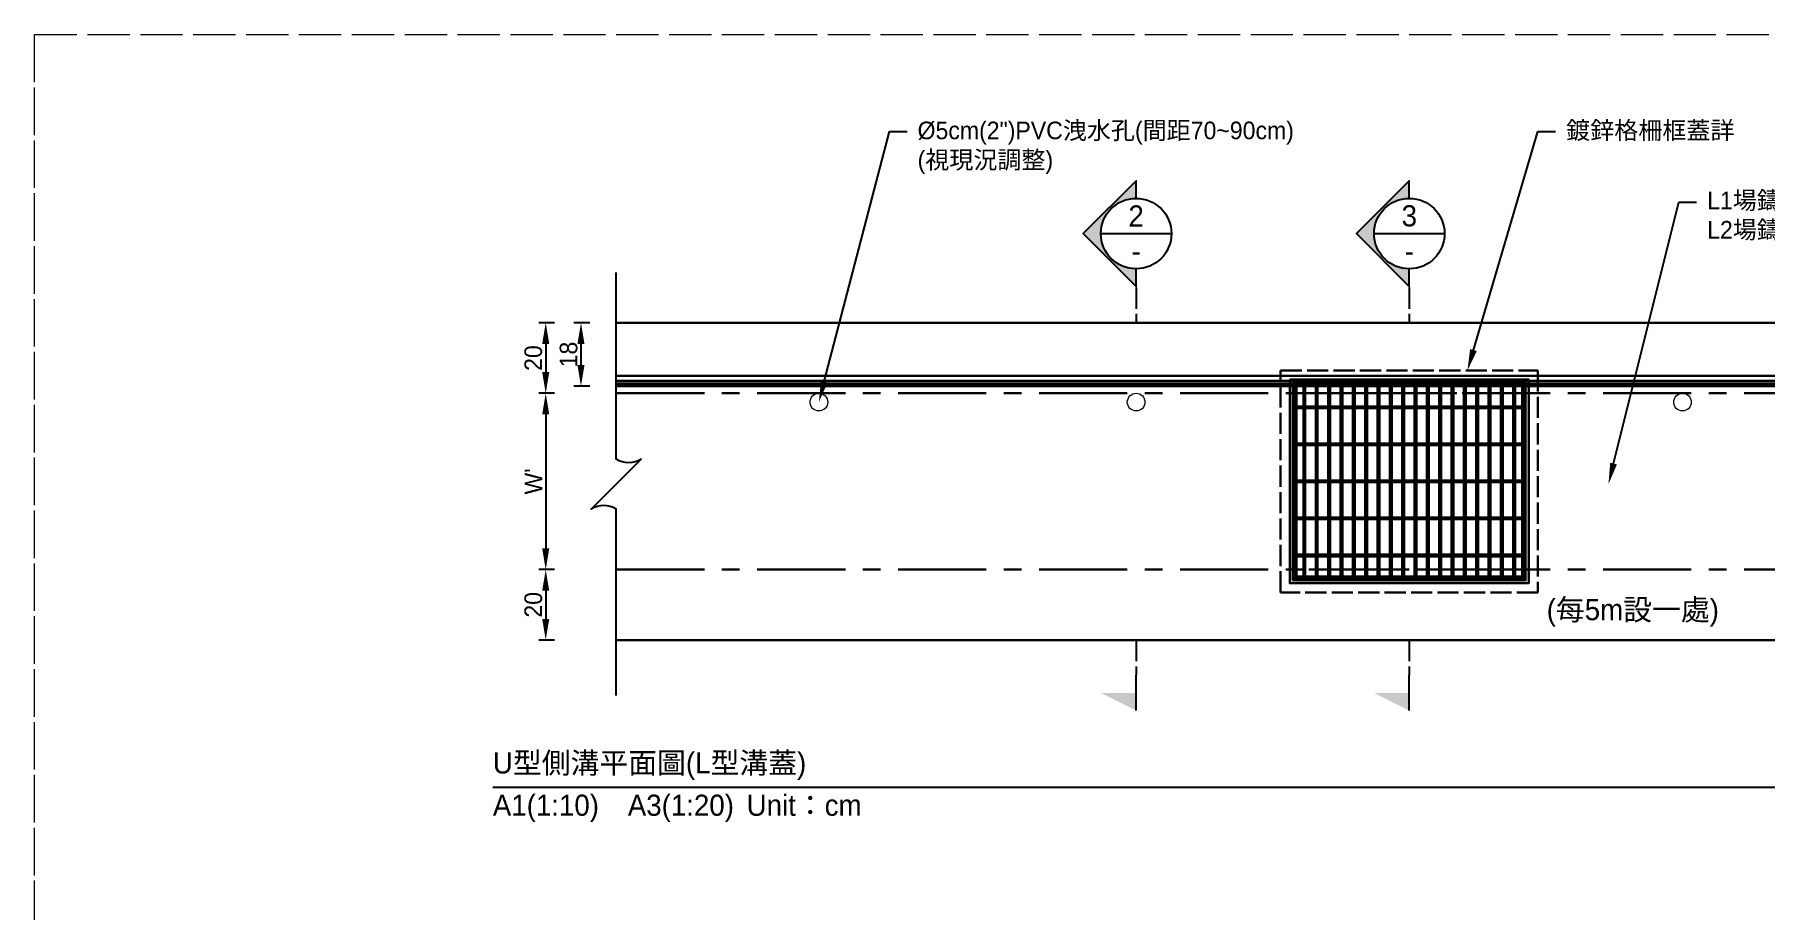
# Model space of a CAD drawing. Extents: x -8920 to 1950, y -2159 to 466.
# Drawn here: x -5780 to -5289, y -248.4 to 0 of the extents above; entities that cross this region are included whole.
import ezdxf
from ezdxf import colors
from ezdxf.entities.mleader import LeaderData, LeaderLine
from ezdxf.math import Vec2, Vec3

# ---------------------------------------------------------------- set-up
doc = ezdxf.new("R2010")
doc.units = 0
doc.header["$MEASUREMENT"] = 0
doc.linetypes.add('ACAD_ISO02W100', pattern=[15, 12, -3])
doc.linetypes.add('CENTERX2', pattern=[4, 2.5, -0.5, 0.5, -0.5])
doc.layers.add('一、4.基本-隱藏', color=9, linetype='ACAD_ISO02W100', lineweight=20, plot=False)
doc.layers.add('三、3.文字-註解文字', color=2, linetype='Continuous')
for name, color, linetype, lineweight in [('二、1.繪圖-既有設施', 8, 'Continuous', 20), ('二、2.繪圖-施作項目', 181, 'Continuous', 30), ('二、6.繪圖-其他施作項目', 35, 'Continuous', 30)]:
    doc.layers.add(name, color=color, linetype=linetype, lineweight=lineweight)
doc.styles.add('次圖名(詳圖)', font='MS PGothic.ttf', dxfattribs={"height": 6})
doc.styles.add('註解文字(詳圖)', font='MS PGothic.ttf', dxfattribs={"height": 5})
doc.dimstyles.new('註解文字(詳圖)', dxfattribs={"dimtxt": 5, "dimasz": 6, "dimexe": 2, "dimexo": 5, "dimgap": 1, "dimtad": 2, "dimzin": 0, "dimdsep": 46, "dimtxsty": '註解文字(詳圖)', "dimcen": 0.1, "dimclrd": 144, "dimclre": 144, "dimclrt": 256, "dimadec": 0, "dimazin": 0, "dimtfac": 1, "dimtofl": 0, "dimtmove": 0, "dimatfit": 3, "dimfxlon": 1, "dimtolj": 1, "dimtzin": 0, "dimlwd": -1, "dimlwe": -1, "dimarcsym": 1})
pattern_1 = [(45, (-6710.3608, 81.9043), (-2.65165, 2.65165), []), (45, (-6709.477, 81.9043), (-2.65165, 2.65165), []), (45, (-6708.593, 81.9043), (-2.65165, 2.65165), []), (45, (-6707.709, 81.9043), (-2.65165, 2.65165), [])]

# ---------------------------------------------------------------- blocks, each defined once
blk = doc.blocks.new('*D142')
at = {"layer": 'Defpoints', "color": 0, "transparency": 16777216}
for p in [(-5615, -81.75), (-5635, -101.75), (-5615, -101.75)]:
    blk.add_point(p, dxfattribs=at)
at = {"layer": '三、3.文字-註解文字', "color": 144, "transparency": 16777216}
for p, q in [((-5632.5, -81.75), (-5637, -81.75)), ((-5635, -87.75), (-5635, -95.75)), ((-5632.5, -101.75), (-5637, -101.75))]:
    blk.add_line(p, q, dxfattribs=at)
for points in [[(-5636, -87.75), (-5634, -87.75), (-5635, -81.75)], [(-5636, -95.75), (-5634, -95.75), (-5635, -101.75)]]:
    blk.add_solid(points, dxfattribs=at)
at = {"layer": '三、3.文字-註解文字', "transparency": 16777216, "insert": (-5638.5, -91.75), "char_height": 5, "attachment_point": 5, "rotation": 90, "style": '註解文字(詳圖)'}
blk.add_mtext('\\A1;20', dxfattribs=at)
blk = doc.blocks.new('*D143')
at = {"layer": 'Defpoints', "color": 0, "transparency": 16777216}
for p in [(-5615, -101.75), (-5635, -151.75), (-5615, -151.75)]:
    blk.add_point(p, dxfattribs=at)
at = {"layer": '三、3.文字-註解文字', "color": 144, "transparency": 16777216}
for p, q in [((-5632.5, -101.75), (-5637, -101.75)), ((-5635, -107.75), (-5635, -145.75)), ((-5632.5, -151.75), (-5637, -151.75))]:
    blk.add_line(p, q, dxfattribs=at)
for points in [[(-5636, -107.75), (-5634, -107.75), (-5635, -101.75)], [(-5636, -145.75), (-5634, -145.75), (-5635, -151.75)]]:
    blk.add_solid(points, dxfattribs=at)
at = {"layer": '三、3.文字-註解文字', "transparency": 16777216, "insert": (-5638.5, -126.75), "char_height": 5, "attachment_point": 5, "rotation": 90, "style": '註解文字(詳圖)'}
blk.add_mtext("\\A1;W'", dxfattribs=at)
blk = doc.blocks.new('*D144')
at = {"layer": 'Defpoints', "color": 0, "transparency": 16777216}
for p in [(-5615, -151.75), (-5635, -171.75), (-5615, -171.75)]:
    blk.add_point(p, dxfattribs=at)
at = {"layer": '三、3.文字-註解文字', "color": 144, "transparency": 16777216}
for p, q in [((-5632.5, -151.75), (-5637, -151.75)), ((-5635, -157.75), (-5635, -165.75)), ((-5632.5, -171.75), (-5637, -171.75))]:
    blk.add_line(p, q, dxfattribs=at)
for points in [[(-5636, -157.75), (-5634, -157.75), (-5635, -151.75)], [(-5636, -165.75), (-5634, -165.75), (-5635, -171.75)]]:
    blk.add_solid(points, dxfattribs=at)
at = {"layer": '三、3.文字-註解文字', "transparency": 16777216, "insert": (-5638.5, -161.75), "char_height": 5, "attachment_point": 5, "rotation": 90, "style": '註解文字(詳圖)'}
blk.add_mtext('\\A1;20', dxfattribs=at)
blk = doc.blocks.new('*D150')
at = {"layer": 'Defpoints', "color": 0, "transparency": 16777216}
for p in [(-5615, -81.75), (-5625, -99.75), (-5615, -99.75)]:
    blk.add_point(p, dxfattribs=at)
at = {"layer": '三、3.文字-註解文字', "color": 144, "transparency": 16777216}
for p, q in [((-5622.5, -81.75), (-5627, -81.75)), ((-5625, -87.75), (-5625, -93.75)), ((-5622.5, -99.75), (-5627, -99.75))]:
    blk.add_line(p, q, dxfattribs=at)
for points in [[(-5626, -87.75), (-5624, -87.75), (-5625, -81.75)], [(-5626, -93.75), (-5624, -93.75), (-5625, -99.75)]]:
    blk.add_solid(points, dxfattribs=at)
at = {"layer": '三、3.文字-註解文字', "transparency": 16777216, "insert": (-5628.5, -90.75), "char_height": 5, "attachment_point": 5, "rotation": 90, "style": '註解文字(詳圖)'}
blk.add_mtext('\\A1;18', dxfattribs=at)

msp = doc.modelspace()

# ---------------------------------------------------------------- hatches: boundary and pattern name
at = {"layer": '三、3.文字-註解文字'}
h = msp.add_hatch(color=256, dxfattribs=at)
h.dxf.hatch_style = 1
h.paths.add_polyline_path([(-5467.5, -41.443), (-5482.5, -56.443), (-5467.5, -71.443), (-5467.5, -66.443, -0.4142136), (-5477.5, -56.443, -0.4142136), (-5467.5, -46.443)])
h = msp.add_hatch(color=256, dxfattribs=at)
h.dxf.hatch_style = 1
h.paths.add_polyline_path([(-5390, -41.443), (-5405, -56.443), (-5390, -71.443), (-5390, -66.443, -0.4142136), (-5400, -56.443, -0.4142136), (-5390, -46.443)])
h = msp.add_hatch(color=256, dxfattribs=at)
h.dxf.hatch_style = 1
h.paths.add_polyline_path([(-5477.5, -186.75), (-5467.5, -191.75), (-5467.5, -186.75)])
h = msp.add_hatch(color=256, dxfattribs=at)
h.dxf.hatch_style = 1
h.paths.add_polyline_path([(-5400, -186.75), (-5390, -191.75), (-5390, -186.75)])
at = {"layer": '二、6.繪圖-其他施作項目'}
h = msp.add_hatch(color=256, dxfattribs=at)
h.dxf.hatch_style = 1
h.paths.add_polyline_path([(-5423.9, -155.65), (-5356.1, -155.65), (-5356.1, -97.85), (-5423.9, -97.85)])
h.paths.add_polyline_path([(-5423, -154.75), (-5357, -154.75), (-5357, -98.75), (-5423, -98.75)], flags=16)
h = msp.add_hatch(dxfattribs=at)
h.set_pattern_fill('ANSI34', color=256, scale=5)
h.set_pattern_definition(pattern_1)
h.paths.add_polyline_path([(-5358, -105.5), (-5422, -105.5), (-5422, -106), (-5358, -106)])
h = msp.add_hatch(dxfattribs=at)
h.set_pattern_fill('ANSI34', color=256, scale=5)
h.set_pattern_definition(pattern_1)
h.paths.add_polyline_path([(-5358, -116), (-5422, -116), (-5422, -116.5), (-5358, -116.5)])
h = msp.add_hatch(dxfattribs=at)
h.set_pattern_fill('ANSI34', color=256, scale=5)
h.set_pattern_definition(pattern_1)
h.paths.add_polyline_path([(-5358, -126.5), (-5422, -126.5), (-5422, -127), (-5358, -127)])
h = msp.add_hatch(dxfattribs=at)
h.set_pattern_fill('ANSI34', color=256, scale=5)
h.set_pattern_definition(pattern_1)
h.paths.add_polyline_path([(-5358, -137), (-5422, -137), (-5422, -137.5), (-5358, -137.5)])
h = msp.add_hatch(dxfattribs=at)
h.set_pattern_fill('ANSI34', color=256, scale=5)
h.set_pattern_definition(pattern_1)
h.paths.add_polyline_path([(-5358, -147.5), (-5422, -147.5), (-5422, -148), (-5358, -148)])

# ---------------------------------------------------------------- linework, layer by layer
at = {"layer": '一、4.基本-隱藏'}
for points in [[(-5780, 0), (-5000, 0), (-5000, -253.5), (-5780, -253.5)], [(-5780, 0), (-5000, 0), (-5000, -507), (-5780, -507)], [(-5780, 0), (-5000, 0), (-5000, -507), (-5780, -507)]]:
    msp.add_lwpolyline(points, close=True, dxfattribs=at)
at = {"layer": '三、3.文字-註解文字'}
for points in [[(-5467.5, -46.443), (-5467.5, -41.443), (-5482.5, -56.443), (-5467.5, -71.443), (-5467.5, -66.443)], [(-5390, -46.443), (-5390, -41.443), (-5405, -56.443), (-5390, -71.443), (-5390, -66.443)], [(-5477.5, -56.443), (-5457.5, -56.443)], [(-5400, -56.443), (-5380, -56.443)], [(-5467.5, -191.75), (-5467.5, -181.75)], [(-5390, -191.75), (-5390, -181.75)], [(-5650, -213.5), (-5130, -213.5)]]:
    msp.add_lwpolyline(points, dxfattribs=at)
msp.add_lwpolyline([(-5615, -187.5), (-5615, -134.571, 0.2828427), (-5622.071, -134.571), (-5607.929, -120.429, -0.2828427), (-5615, -120.429), (-5615, -67.5)], format="xyb", dxfattribs=at)
at = {"layer": '三、3.文字-註解文字', "linetype": 'ACAD_ISO02W100', "ltscale": 0.5}
for points in [[(-5467.5, -71.75), (-5467.5, -81.75)], [(-5390, -71.75), (-5390, -81.75)], [(-5467.5, -171.75), (-5467.5, -181.75)], [(-5390, -171.75), (-5390, -181.75)]]:
    msp.add_lwpolyline(points, dxfattribs=at)
at = {"layer": '三、3.文字-註解文字'}
for centre in [(-5467.5, -56.443), (-5390, -56.443)]:
    msp.add_circle(centre, 10, dxfattribs=at)
at = {"layer": '二、1.繪圖-既有設施'}
for centre in [(-5557.5, -104.25), (-5467.5, -104.25), (-5312.5, -104.25)]:
    msp.add_circle(centre, 2.5, dxfattribs=at)
at = {"layer": '二、2.繪圖-施作項目'}
for points in [[(-5615, -81.75), (-5165, -81.75)], [(-5615, -96.75), (-5165, -96.75)], [(-5615, -98.25), (-5165, -98.25)], [(-5615, -99), (-5165, -99)], [(-5615, -99.375), (-5165, -99.375)], [(-5615, -99.75), (-5165, -99.75)], [(-5615, -171.75), (-5165, -171.75)]]:
    msp.add_lwpolyline(points, dxfattribs=at)
at = {"layer": '二、2.繪圖-施作項目', "linetype": 'CENTERX2', "ltscale": 10}
for points in [[(-5615, -101.75), (-5165, -101.75)], [(-5615, -151.75), (-5165, -151.75)]]:
    msp.add_lwpolyline(points, dxfattribs=at)
at = {"layer": '二、6.繪圖-其他施作項目', "linetype": 'ACAD_ISO02W100', "ltscale": 0.5}
for points in [[(-5426.5, -95.25), (-5353.5, -95.25), (-5353.5, -158.25), (-5426.5, -158.25)], [(-5420, -101.75), (-5360, -101.75), (-5360, -151.75), (-5420, -151.75)]]:
    msp.add_lwpolyline(points, close=True, dxfattribs=at)
at = {"layer": '二、6.繪圖-其他施作項目'}
for points in [[(-5423.9, -97.85), (-5356.1, -97.85), (-5356.1, -155.65), (-5423.9, -155.65)], [(-5423, -98.75), (-5357, -98.75), (-5357, -154.75), (-5423, -154.75)], [(-5422.5, -99.25), (-5357.5, -99.25), (-5357.5, -154.25), (-5422.5, -154.25)]]:
    msp.add_lwpolyline(points, close=True, dxfattribs=at)
for points in [[(-5422.5, -99.25), (-5357.5, -99.25)], [(-5422.5, -99.25), (-5422.5, -154.25)], [(-5422, -99.25), (-5422, -154.25)], [(-5422, -99.75), (-5358, -99.75)], [(-5420, -99.75), (-5420, -105.5)], [(-5419.5, -99.75), (-5419.5, -105.5)], [(-5416.5, -99.75), (-5416.5, -105.5)], [(-5416, -99.75), (-5416, -105.5)], [(-5413, -99.75), (-5413, -105.5)], [(-5412.5, -99.75), (-5412.5, -105.5)], [(-5409.5, -99.75), (-5409.5, -105.5)], [(-5409, -99.75), (-5409, -105.5)], [(-5406, -99.75), (-5406, -105.5)], [(-5405.5, -99.75), (-5405.5, -105.5)], [(-5402.5, -99.75), (-5402.5, -105.5)], [(-5402, -99.75), (-5402, -105.5)], [(-5399, -99.75), (-5399, -105.5)], [(-5398.5, -99.75), (-5398.5, -105.5)], [(-5395.5, -99.75), (-5395.5, -105.5)], [(-5395, -99.75), (-5395, -105.5)], [(-5392, -99.75), (-5392, -105.5)], [(-5391.5, -99.75), (-5391.5, -105.5)], [(-5388.5, -99.75), (-5388.5, -105.5)], [(-5388, -99.75), (-5388, -105.5)], [(-5385, -99.75), (-5385, -105.5)], [(-5384.5, -99.75), (-5384.5, -105.5)], [(-5381.5, -99.75), (-5381.5, -105.5)], [(-5381, -99.75), (-5381, -105.5)], [(-5378, -99.75), (-5378, -105.5)], [(-5377.5, -99.75), (-5377.5, -105.5)], [(-5374.5, -99.75), (-5374.5, -105.5)], [(-5374, -99.75), (-5374, -105.5)], [(-5371, -99.75), (-5371, -105.5)], [(-5370.5, -99.75), (-5370.5, -105.5)], [(-5367.5, -99.75), (-5367.5, -105.5)], [(-5367, -99.75), (-5367, -105.5)], [(-5364, -99.75), (-5364, -105.5)], [(-5363.5, -99.75), (-5363.5, -105.5)], [(-5360.5, -99.75), (-5360.5, -105.5)], [(-5360, -99.75), (-5360, -105.5)], [(-5358, -99.25), (-5358, -154.25)], [(-5357.5, -99.25), (-5357.5, -154.25)], [(-5422, -105.5), (-5358, -105.5)], [(-5422, -106), (-5358, -106)], [(-5420, -106), (-5420, -116)], [(-5419.5, -106), (-5419.5, -116)], [(-5416.5, -106), (-5416.5, -116)], [(-5416, -106), (-5416, -116)], [(-5413, -106), (-5413, -116)], [(-5412.5, -106), (-5412.5, -116)], [(-5409.5, -106), (-5409.5, -116)], [(-5409, -106), (-5409, -116)], [(-5406, -106), (-5406, -116)], [(-5405.5, -106), (-5405.5, -116)], [(-5402.5, -106), (-5402.5, -116)], [(-5402, -106), (-5402, -116)], [(-5399, -106), (-5399, -116)], [(-5398.5, -106), (-5398.5, -116)], [(-5395.5, -106), (-5395.5, -116)], [(-5395, -106), (-5395, -116)], [(-5392, -106), (-5392, -116)], [(-5391.5, -106), (-5391.5, -116)], [(-5388.5, -106), (-5388.5, -116)], [(-5388, -106), (-5388, -116)], [(-5385, -106), (-5385, -116)], [(-5384.5, -106), (-5384.5, -116)], [(-5381.5, -106), (-5381.5, -116)], [(-5381, -106), (-5381, -116)], [(-5378, -106), (-5378, -116)], [(-5377.5, -106), (-5377.5, -116)], [(-5374.5, -106), (-5374.5, -116)], [(-5374, -106), (-5374, -116)], [(-5371, -106), (-5371, -116)], [(-5370.5, -106), (-5370.5, -116)], [(-5367.5, -106), (-5367.5, -116)], [(-5367, -106), (-5367, -116)], [(-5364, -106), (-5364, -116)], [(-5363.5, -106), (-5363.5, -116)], [(-5360.5, -106), (-5360.5, -116)], [(-5360, -106), (-5360, -116)], [(-5422, -116), (-5358, -116)], [(-5422, -116.5), (-5358, -116.5)], [(-5420, -116.5), (-5420, -126.5)], [(-5419.5, -116.5), (-5419.5, -126.5)], [(-5416.5, -116.5), (-5416.5, -126.5)], [(-5416, -116.5), (-5416, -126.5)], [(-5413, -116.5), (-5413, -126.5)], [(-5412.5, -116.5), (-5412.5, -126.5)], [(-5409.5, -116.5), (-5409.5, -126.5)], [(-5409, -116.5), (-5409, -126.5)], [(-5406, -116.5), (-5406, -126.5)], [(-5405.5, -116.5), (-5405.5, -126.5)], [(-5402.5, -116.5), (-5402.5, -126.5)], [(-5402, -116.5), (-5402, -126.5)], [(-5399, -116.5), (-5399, -126.5)], [(-5398.5, -116.5), (-5398.5, -126.5)], [(-5395.5, -116.5), (-5395.5, -126.5)], [(-5395, -116.5), (-5395, -126.5)], [(-5392, -116.5), (-5392, -126.5)], [(-5391.5, -116.5), (-5391.5, -126.5)], [(-5388.5, -116.5), (-5388.5, -126.5)], [(-5388, -116.5), (-5388, -126.5)], [(-5385, -116.5), (-5385, -126.5)], [(-5384.5, -116.5), (-5384.5, -126.5)], [(-5381.5, -116.5), (-5381.5, -126.5)], [(-5381, -116.5), (-5381, -126.5)], [(-5378, -116.5), (-5378, -126.5)], [(-5377.5, -116.5), (-5377.5, -126.5)], [(-5374.5, -116.5), (-5374.5, -126.5)], [(-5374, -116.5), (-5374, -126.5)], [(-5371, -116.5), (-5371, -126.5)], [(-5370.5, -116.5), (-5370.5, -126.5)], [(-5367.5, -116.5), (-5367.5, -126.5)], [(-5367, -116.5), (-5367, -126.5)], [(-5364, -116.5), (-5364, -126.5)], [(-5363.5, -116.5), (-5363.5, -126.5)], [(-5360.5, -116.5), (-5360.5, -126.5)], [(-5360, -116.5), (-5360, -126.5)], [(-5422, -126.5), (-5358, -126.5)], [(-5422, -127), (-5358, -127)], [(-5420, -127), (-5420, -137)], [(-5419.5, -127), (-5419.5, -137)], [(-5416.5, -127), (-5416.5, -137)], [(-5416, -127), (-5416, -137)], [(-5413, -127), (-5413, -137)], [(-5412.5, -127), (-5412.5, -137)], [(-5409.5, -127), (-5409.5, -137)], [(-5409, -127), (-5409, -137)], [(-5406, -127), (-5406, -137)], [(-5405.5, -127), (-5405.5, -137)], [(-5402.5, -127), (-5402.5, -137)], [(-5402, -127), (-5402, -137)], [(-5399, -127), (-5399, -137)], [(-5398.5, -127), (-5398.5, -137)], [(-5395.5, -127), (-5395.5, -137)], [(-5395, -127), (-5395, -137)], [(-5392, -127), (-5392, -137)], [(-5391.5, -127), (-5391.5, -137)], [(-5388.5, -127), (-5388.5, -137)], [(-5388, -127), (-5388, -137)], [(-5385, -127), (-5385, -137)], [(-5384.5, -127), (-5384.5, -137)], [(-5381.5, -127), (-5381.5, -137)], [(-5381, -127), (-5381, -137)], [(-5378, -127), (-5378, -137)], [(-5377.5, -127), (-5377.5, -137)], [(-5374.5, -127), (-5374.5, -137)], [(-5374, -127), (-5374, -137)], [(-5371, -127), (-5371, -137)], [(-5370.5, -127), (-5370.5, -137)], [(-5367.5, -127), (-5367.5, -137)], [(-5367, -127), (-5367, -137)], [(-5364, -127), (-5364, -137)], [(-5363.5, -127), (-5363.5, -137)], [(-5360.5, -127), (-5360.5, -137)], [(-5360, -127), (-5360, -137)], [(-5422, -137), (-5358, -137)], [(-5422, -137.5), (-5358, -137.5)], [(-5420, -137.5), (-5420, -147.5)], [(-5419.5, -137.5), (-5419.5, -147.5)], [(-5416.5, -137.5), (-5416.5, -147.5)], [(-5416, -137.5), (-5416, -147.5)], [(-5413, -137.5), (-5413, -147.5)], [(-5412.5, -137.5), (-5412.5, -147.5)], [(-5409.5, -137.5), (-5409.5, -147.5)], [(-5409, -137.5), (-5409, -147.5)], [(-5406, -137.5), (-5406, -147.5)], [(-5405.5, -137.5), (-5405.5, -147.5)], [(-5402.5, -137.5), (-5402.5, -147.5)], [(-5402, -137.5), (-5402, -147.5)], [(-5399, -137.5), (-5399, -147.5)], [(-5398.5, -137.5), (-5398.5, -147.5)], [(-5395.5, -137.5), (-5395.5, -147.5)], [(-5395, -137.5), (-5395, -147.5)], [(-5392, -137.5), (-5392, -147.5)], [(-5391.5, -137.5), (-5391.5, -147.5)], [(-5388.5, -137.5), (-5388.5, -147.5)], [(-5388, -137.5), (-5388, -147.5)], [(-5385, -137.5), (-5385, -147.5)], [(-5384.5, -137.5), (-5384.5, -147.5)], [(-5381.5, -137.5), (-5381.5, -147.5)], [(-5381, -137.5), (-5381, -147.5)], [(-5378, -137.5), (-5378, -147.5)], [(-5377.5, -137.5), (-5377.5, -147.5)], [(-5374.5, -137.5), (-5374.5, -147.5)], [(-5374, -137.5), (-5374, -147.5)], [(-5371, -137.5), (-5371, -147.5)], [(-5370.5, -137.5), (-5370.5, -147.5)], [(-5367.5, -137.5), (-5367.5, -147.5)], [(-5367, -137.5), (-5367, -147.5)], [(-5364, -137.5), (-5364, -147.5)], [(-5363.5, -137.5), (-5363.5, -147.5)], [(-5360.5, -137.5), (-5360.5, -147.5)], [(-5360, -137.5), (-5360, -147.5)], [(-5422, -147.5), (-5358, -147.5)], [(-5422, -148), (-5358, -148)], [(-5420, -148), (-5420, -153.75)], [(-5419.5, -148), (-5419.5, -153.75)], [(-5416.5, -148), (-5416.5, -153.75)], [(-5416, -148), (-5416, -153.75)], [(-5413, -148), (-5413, -153.75)], [(-5412.5, -148), (-5412.5, -153.75)], [(-5409.5, -148), (-5409.5, -153.75)], [(-5409, -148), (-5409, -153.75)], [(-5406, -148), (-5406, -153.75)], [(-5405.5, -148), (-5405.5, -153.75)], [(-5402.5, -148), (-5402.5, -153.75)], [(-5402, -148), (-5402, -153.75)], [(-5399, -148), (-5399, -153.75)], [(-5398.5, -148), (-5398.5, -153.75)], [(-5395.5, -148), (-5395.5, -153.75)], [(-5395, -148), (-5395, -153.75)], [(-5392, -148), (-5392, -153.75)], [(-5391.5, -148), (-5391.5, -153.75)], [(-5388.5, -148), (-5388.5, -153.75)], [(-5388, -148), (-5388, -153.75)], [(-5385, -148), (-5385, -153.75)], [(-5384.5, -148), (-5384.5, -153.75)], [(-5381.5, -148), (-5381.5, -153.75)], [(-5381, -148), (-5381, -153.75)], [(-5378, -148), (-5378, -153.75)], [(-5377.5, -148), (-5377.5, -153.75)], [(-5374.5, -148), (-5374.5, -153.75)], [(-5374, -148), (-5374, -153.75)], [(-5371, -148), (-5371, -153.75)], [(-5370.5, -148), (-5370.5, -153.75)], [(-5367.5, -148), (-5367.5, -153.75)], [(-5367, -148), (-5367, -153.75)], [(-5364, -148), (-5364, -153.75)], [(-5363.5, -148), (-5363.5, -153.75)], [(-5360.5, -148), (-5360.5, -153.75)], [(-5360, -148), (-5360, -153.75)], [(-5422.5, -154.25), (-5357.5, -154.25)], [(-5422, -153.75), (-5358, -153.75)]]:
    msp.add_lwpolyline(points, dxfattribs=at)

# ---------------------------------------------------------------- texts
at = {"layer": '三、3.文字-註解文字', "char_height": 6}
for s, width, gutter_width, insert, attachment_point, style in [('2', 6.60394, 25, (-5467.5, -51.443), 5, '註解文字(詳圖)'), ('3', 6.60394, 25, (-5390, -51.443), 5, '註解文字(詳圖)'), ('-', 6.60394, 25, (-5467.5, -61.443), 5, '註解文字(詳圖)'), ('-', 6.60394, 25, (-5390, -61.443), 5, '註解文字(詳圖)'), ('(每5m設一處)', 52.41253, 30, (-5326.595, -164.02), 5, '註解文字(詳圖)'), ('{\\fMS PGothic|b0|i0|c128|p34;U型側溝平面圖(}L{\\fMS PGothic|b0|i0|c128|p34;型溝蓋)}', 138.66243, 15, (-5650, -207.5), 4, '次圖名(詳圖)'), ('A1(1:10)\u3000A3(1:20){\\fMS PGothic|b0|i0|c128|p34;^IUnit：cm}', 136.03259, 15, (-5650, -219.5), 4, '次圖名(詳圖)')]:
    msp.add_mtext_dynamic_manual_height_columns(s, width=width, gutter_width=gutter_width, heights=[0], dxfattribs=dict(at, insert=insert, attachment_point=attachment_point, style=style))

# ---------------------------------------------------------------- dimensions: what is measured, and where the dimension line sits
at = {"layer": '三、3.文字-註解文字'}
for base, p1, p2, text, picture, middle in [((-5635, -101.75), (-5615, -81.75), (-5615, -101.75), '20', '*D142', (-5638.5, -91.75)), ((-5625, -99.75), (-5615, -81.75), (-5615, -99.75), '18', '*D150', (-5628.5, -90.75)), ((-5635, -151.75), (-5615, -101.75), (-5615, -151.75), "W'", '*D143', (-5638.5, -126.75)), ((-5635, -171.75), (-5615, -151.75), (-5615, -171.75), '20', '*D144', (-5638.5, -161.75))]:
    dim = msp.add_linear_dim(base=base, p1=p1, p2=p2, angle=90, text=text, dimstyle='註解文字(詳圖)', dxfattribs=at)
    dim.commit()
    dim.dimension.update_dxf_attribs({"geometry": picture, "text_midpoint": middle})

# ---------------------------------------------------------------- leaders
ml = msp.add_multileader_mtext('Standard', dxfattribs=at)
ml.set_content('{\\fMS PGothic|b0|i0|c128|p34;%%C5cm}(2")PVC洩水孔(間距70~90cm)\\P(視現況調整)', color=256, style='註解文字(詳圖)')
ml.set_leader_properties(color=144, linetype='ByLayer', lineweight=-1)
ml.build(insert=Vec2(0, 0))
ml.multileader.update_dxf_attribs({"dogleg_length": 5, "arrow_head_size": 6})
ctx = ml.context
ctx.base_point, ctx.char_height, ctx.arrow_head_size, ctx.landing_gap_size, ctx.plane_origin = Vec3(-5532.5, -27.5), 5, 6, 3, Vec3(-5557.5, -110)
notes = []
notes.append((ctx, [(0, (1, 1, 0), (-5537.5, -27.5), (1, 0), 5, [(0, [(-5557.5, -104.25)], 0, [])])]))
ctx.mtext.insert, ctx.mtext.flow_direction = Vec3(-5529.5, -24.673), 5
ml = msp.add_multileader_mtext('Standard', dxfattribs=at)
ml.set_content('鍍鋅格柵框蓋詳', color=256, style='註解文字(詳圖)')
ml.set_leader_properties(color=144, linetype='ByLayer', lineweight=-1)
ml.build(insert=Vec2(0, 0))
ml.multileader.update_dxf_attribs({"dogleg_length": 5, "arrow_head_size": 6})
ctx = ml.context
ctx.base_point, ctx.char_height, ctx.arrow_head_size, ctx.landing_gap_size, ctx.plane_origin = Vec3(-5348.5, -27.5), 5, 6, 3, Vec3(-5373.5, -101)
notes.append((ctx, [(0, (1, 1, 0), (-5353.5, -27.5), (1, 0), 5, [(0, [(-5373.5, -95.25)], 0, [])])]))
ctx.mtext.insert, ctx.mtext.flow_direction = Vec3(-5345.5, -24.645), 5
ml = msp.add_multileader_mtext('Standard', dxfattribs=at)
ml.set_content('L{\\fMS PGothic|b0|i0|c128|p34;1場鑄溝蓋板(280kgf/cm²混凝土)或\\P}L{\\fMS PGothic|b0|i0|c128|p34;2場鑄溝蓋板(280kgf/cm²混凝土)詳}', color=256, style='註解文字(詳圖)')
ml.set_leader_properties(color=144, linetype='ByLayer', lineweight=-1)
ml.build(insert=Vec2(0, 0))
ml.multileader.update_dxf_attribs({"dogleg_length": 5, "arrow_head_size": 6})
ctx = ml.context
ctx.base_point, ctx.char_height, ctx.arrow_head_size, ctx.landing_gap_size, ctx.plane_origin = Vec3(-5308.5, -47.5), 5, 6, 3, Vec3(-5333.5, -127.5)
notes.append((ctx, [(0, (1, 1, 0), (-5313.5, -47.5), (1, 0), 5, [(0, [(-5333.5, -127.5)], 0, [])])]))
ctx.mtext.insert, ctx.mtext.flow_direction = Vec3(-5305.5, -44.517), 5
for ctx, leaders in notes:
    for number, flags, end, landing, length, lines in leaders:
        leader = LeaderData()
        leader.index, (leader.has_last_leader_line, leader.has_dogleg_vector, leader.attachment_direction) = number, flags
        leader.last_leader_point, leader.dogleg_vector, leader.dogleg_length = Vec3(end), Vec3(landing), length
        for number, points, colour, breaks in lines:
            line = LeaderLine()
            line.index, line.vertices, line.color, line.breaks = number, Vec3.list(points), colors.encode_raw_color(colour), breaks
            leader.lines.append(line)
        ctx.leaders.append(leader)

doc.saveas('drawing.dxf')
